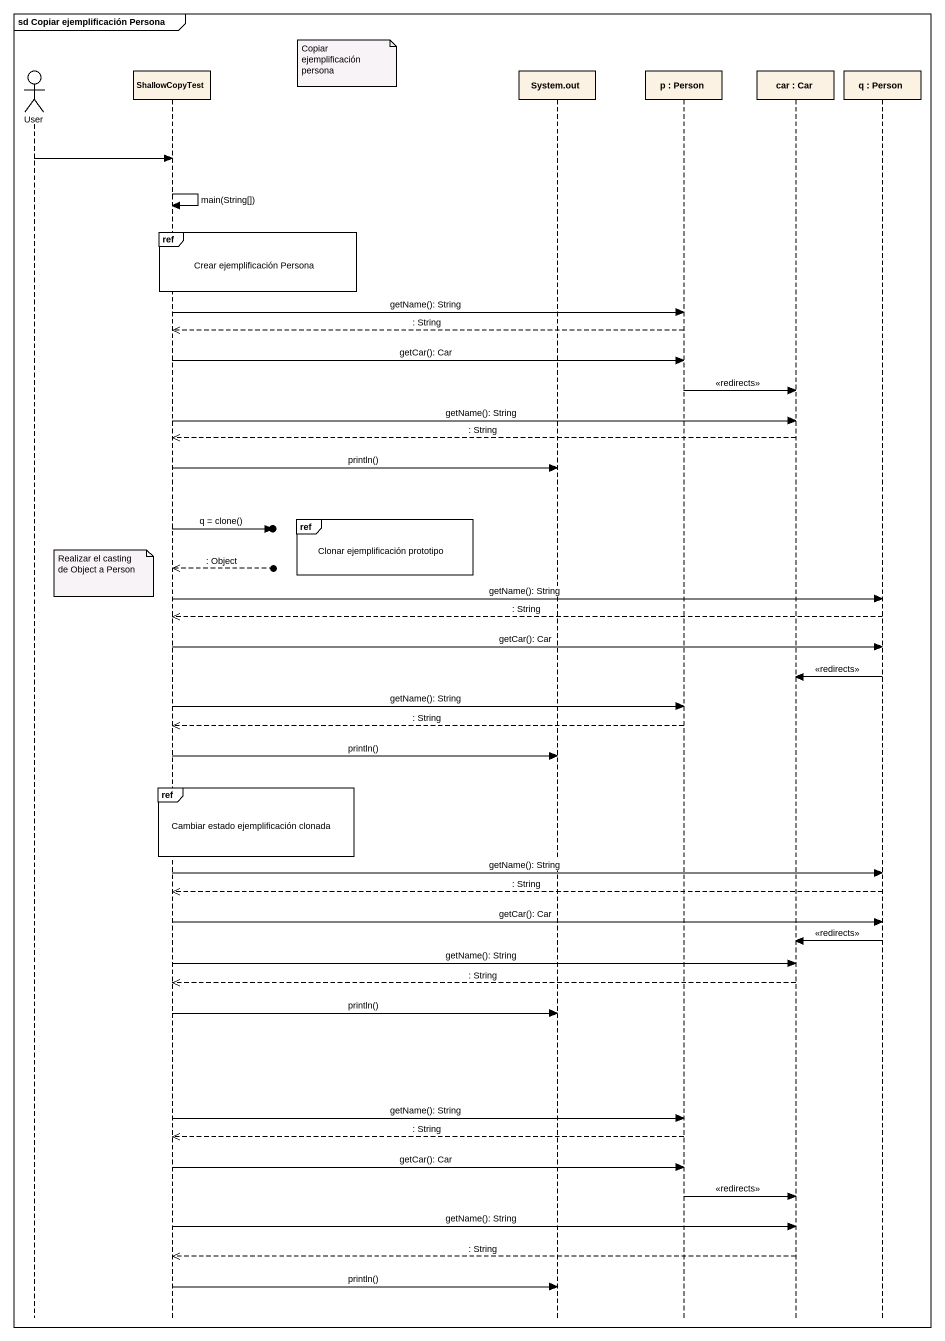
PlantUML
@startuml
mainframe sd Copiar ejemplificación Persona
hide footbox
actor User
participant ShallowCopyTest
participant "System.out" as System_out
participant "p : Person" as p
participant "car : Car" as car
participant "q : Person" as q

note right of ShallowCopyTest : Copiar ejemplificación persona
User -> ShallowCopyTest
ShallowCopyTest -> ShallowCopyTest : main(String[])
ref over ShallowCopyTest : Crear ejemplificación Persona
ShallowCopyTest -> p : getName(): String
p -->> ShallowCopyTest : : String
ShallowCopyTest -> p : getCar(): Car
p -> car : <<redirects>>
ShallowCopyTest -> car : getName(): String
car -->> ShallowCopyTest : : String
ShallowCopyTest -> System_out : println()
ref over System_out : Clonar ejemplificación prototipo
ShallowCopyTest ->o] : q = clone()
ShallowCopyTest <<--o] : : Object
note left of ShallowCopyTest : Realizar el casting de Object a Person
ShallowCopyTest -> q : getName(): String
q -->> ShallowCopyTest : : String
ShallowCopyTest -> q : getCar(): Car
q -> car : <<redirects>>
ShallowCopyTest -> p : getName(): String
p -->> ShallowCopyTest : : String
ShallowCopyTest -> System_out : println()
ref over ShallowCopyTest : Cambiar estado ejemplificación clonada
ShallowCopyTest -> q : getName(): String
q -->> ShallowCopyTest : : String
ShallowCopyTest -> q : getCar(): Car
q -> car : <<redirects>>
ShallowCopyTest -> car : getName(): String
car -->> ShallowCopyTest : : String
ShallowCopyTest -> System_out : println()
ShallowCopyTest -> p : getName(): String
p -->> ShallowCopyTest : : String
ShallowCopyTest -> p : getCar(): Car
p -> car : <<redirects>>
ShallowCopyTest -> car : getName(): String
car -->> ShallowCopyTest : : String
ShallowCopyTest -> System_out : println()
@enduml
